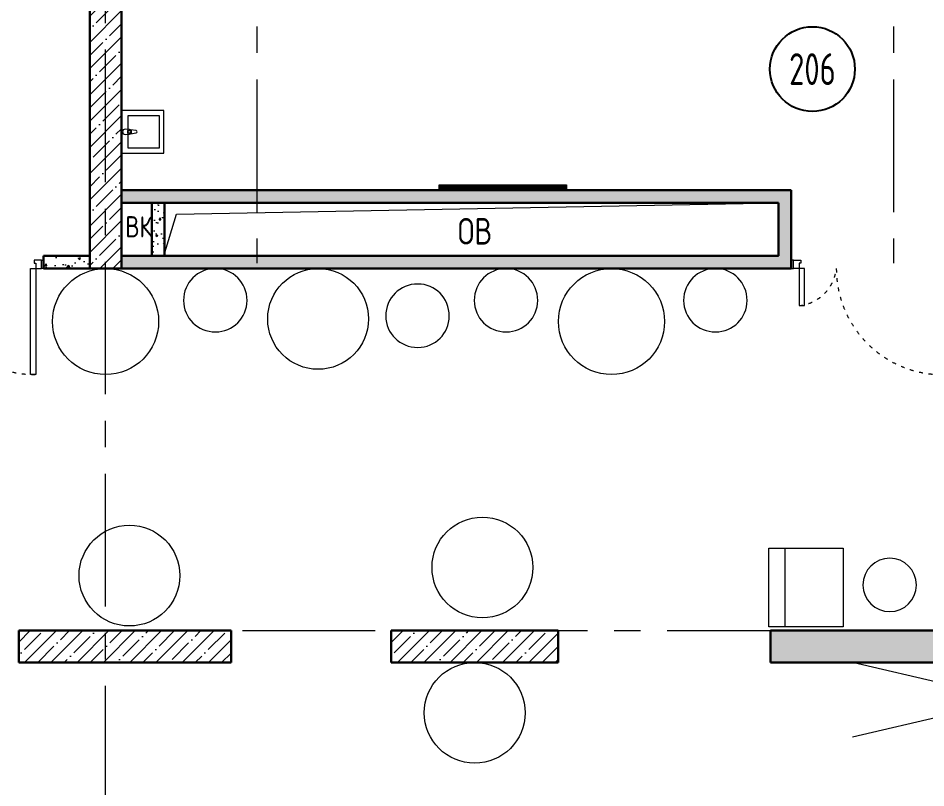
# Model space of a CAD drawing. Header units: millimetres. Extents: x -13407 to 95998, y -2719 to 109387.
# Drawn here: x 33321 to 41875, y 18370 to 25628 of the extents above; entities that cross this region are included whole.
import ezdxf
from ezdxf.enums import TextEntityAlignment as Align

# ---------------------------------------------------------------- set-up
doc = ezdxf.new("R2010")
doc.units = ezdxf.units.MM
doc.linetypes.add('ACAD_ISO03W100', pattern=[30, 12, -18])
doc.linetypes.add('CENTER', pattern=[2, 1.25, -0.25, 0.25, -0.25])
for name, color, linetype, lineweight in [('АР_Двери', 5, 'Continuous', 18), ('АР_Маркер экспликации', 239, 'Continuous', 13), ('АР_Номер помещения', 1, 'Continuous', 25), ('АР_Оси', 193, 'Continuous', 9), ('АР_Перегородки газоблок', 165, 'Continuous', 30), ('АР_Перегородки газоблок_Штрих', 165, 'Continuous', 5), ('АР_Помещения_площадь', 19, 'Continuous', 9), ('АР_Сущ Несущая стена', 202, 'Continuous', 30), ('АР_тонкая линия', 250, 'Continuous', 0), ('АР_Штриховка монолит', 250, 'Continuous', 9), ('Сан.техника', 153, 'Continuous', 9), ('ТХ_мебель передв', 250, 'Continuous', 13), ('ТХ_ОСНОВНОЙ', 103, 'Continuous', 25)]:
    doc.layers.add(name, color=color, linetype=linetype, lineweight=lineweight)
doc.layers.add('АР_Отверстия', color=251, linetype='Continuous')
doc.layers.add('ТХ_сантехника', color=253, linetype='Continuous')
doc.layers.get('ТХ_ОСНОВНОЙ').off()
doc.styles.add('ICOCPEUR', font='isocpeur.ttf')
doc.styles.add('ISOCPEUR', font='isocpeur.ttf', dxfattribs={"width": 0.7})
doc.styles.get("Standard").update_dxf_attribs({"font": 'arial.ttf'})
pattern_1 = [(50, (76865.7, -55313.48), (215.17805, -18.82564), [22.5, -247.5]), (355, (76865.7, -55313.48), (-41.6254, 225.65764), [18, -198]), (100.45144, (76883.63, -55315.05), (173.55265, 206.832), [19.12206, -210.34263]), (46.1842, (76865.7, -55253.48), (320.1724, -49.6558), [33.75, -371.25]), (96.63564, (76892.38, -55257.62), (280.3986, 292.2356), [28.6831, -315.5141]), (351.18416, (76865.7, -55253.5), (280.3986, 292.2356), [27, -297]), (21, (76895.7, -55268.48), (179.0721, -120.78567), [22.5, -247.5]), (326, (76895.7, -55268.48), (72.9946, 217.545), [18, -198]), (71.45144, (76910.62, -55278.55), (252.0667, 96.75935), [19.12206, -210.34263]), (37.5, (76865.7, -55313.48), (3.647957, 99.868156), [0, -195.6, 0, -201, 0, -198.75]), (7.5, (76865.7, -55313.48), (78.92086, 118.32351), [0, -114.6, 0, -191.1, 0, -75.75]), (327.5, (76798.8, -55313.48), (160.14673, -6.76646), [0, -75, 0, -234, 0, -310.5]), (317.5, (76768.8, -55313.48), (174.95585, 30.0315), [0, -97.5, 0, -155.4, 0, -220.5])]

# ---------------------------------------------------------------- blocks, each defined once
blk = doc.blocks.new('Полуторная_на лестницу')
at = {"color": 253}
for points in [[(75, 80), (75, 1080), (124.9, 1080), (124.9, 80)], [(1375.1, 430), (1375.1, 80), (1425, 80), (1425, 430)]]:
    blk.add_lwpolyline(points, close=True, dxfattribs=at)
for points in [[(0, 0), (0, 80), (20, 80), (20, 0), (0, 0)], [(20, 80), (20, 0), (90, 0), (90, 30), (75, 30), (75, 80), (20, 80)], [(1480, 80), (1480, 0), (1410, 0), (1410, 30), (1425, 30), (1425, 80), (1480, 80)], [(1500, 0), (1500, 80), (1480, 80), (1480, 0), (1500, 0)]]:
    blk.add_lwpolyline(points, dxfattribs=at)
at = {"color": 253, "linetype": 'ACAD_ISO03W100', "ltscale": 3}
for centre, radius, start, end in [((75, 80), 1000, 0, 90), ((1465.4, 39.6), 392.5, 95.90754, 174.09246)]:
    blk.add_arc(centre, radius, start, end, dxfattribs=at)
blk = doc.blocks.new('*U358')
at = {"layer": 'АР_Номер помещения', "color": 253}
blk.add_circle((-10984.1, 1955.1), 400, dxfattribs=at)
at = {"layer": 'АР_Номер помещения', "color": 253, "style": 'ISOCPEUR', "width": 0.7}
blk.add_attdef('НОМЕР_ПОМЕЩЕНИЯ', text='', height=300, dxfattribs=at).set_placement((-10984.1, 1955.1), align=Align.MIDDLE_CENTER)
at = {"layer": 'АР_Помещения_площадь', "color": 253, "lineweight": 30, "width": 0.7, "flags": 104}
blk.add_attdef('ИМЯ_ПОМЕЩЕНИЯ', text='', height=100, dxfattribs=at).set_placement((157.6, 1217.1), align=Align.MIDDLE_CENTER)
blk = doc.blocks.new('A$C3da1b1ea')
at = {"color": 253, "lineweight": 0}
blk.add_lwpolyline([(0, 0), (50, 0), (50, -1200), (0, -1200), (0, 0)], dxfattribs=at)
blk = doc.blocks.new('У014')
at = {"layer": 'ТХ_мебель передв', "color": 253}
blk.add_circle((-169652.2, 43208.2, -0.6), 500, dxfattribs=at)
blk = doc.blocks.new('У012')
at = {"layer": 'ТХ_мебель передв', "color": 253}
blk.add_open_spline([(-181454, 44963.5, -0.6), (-181454, 44799.5, -0.6), (-181586.3, 44667.2, -0.6), (-181750.4, 44667.2, -0.6), (-181919.7, 44667.2, -0.6), (-182052, 44799.5, -0.6), (-182052, 44963.5, -0.6), (-182052, 45132.9, -0.6), (-181919.7, 45265.2, -0.6), (-181750.4, 45265.2, -0.6), (-181586.3, 45265.2, -0.6), (-181454, 45132.9, -0.6), (-181454, 44963.5, -0.6)], degree=3, knots=[0, 0, 0, 0, 1, 1, 1, 2, 2, 2, 3, 3, 3, 4, 4, 4, 4], dxfattribs=at)
blk = doc.blocks.new('У016')
at = {"layer": 'ТХ_мебель передв', "color": 253, "lineweight": 0, "ltscale": 100, "transparency": 33554687}
for p, q in [((-49562.5, 37416.5), (-49212.5, 35916.5)), ((-49212.5, 35916.5), (-48862.5, 37416.5))]:
    blk.add_line(p, q, dxfattribs=at)
at = {"layer": 'ТХ_мебель передв', "color": 253, "lineweight": 0, "ltscale": 100, "transparency": 33554687, "const_width": 1}
blk.add_lwpolyline([(-49562.5, 37416.5), (-49562.5, 35916.5), (-48862.5, 35916.5), (-48862.5, 37416.5)], close=True, dxfattribs=at)
blk = doc.blocks.new('Стол низкий')
at = {"layer": 'ТХ_мебель передв', "color": 253}
blk.add_open_spline([(184399.6, -228430.1, 0), (184399.6, -228567.7, 0), (184288.4, -228678.8, 0), (184150.8, -228678.8, 0), (184013.3, -228678.8, 0), (183896.8, -228567.7, 0), (183896.8, -228430.1, 0), (183896.8, -228287.3, 0), (184013.3, -228176.1, 0), (184150.8, -228176.1, 0), (184288.4, -228176.1, 0), (184399.6, -228287.3, 0), (184399.6, -228430.1, 0)], degree=3, knots=[0, 0, 0, 0, 1, 1, 1, 2, 2, 2, 3, 3, 3, 4, 4, 4, 4], dxfattribs=at)
blk = doc.blocks.new('У017')
at = {"layer": 'ТХ_мебель передв', "color": 253}
blk.add_lwpolyline([(252941.7, -218301.8), (253681.7, -218301.8), (253681.7, -219001.8), (252941.7, -219001.8)], close=True, dxfattribs=at)
blk.add_lwpolyline([(252941.7, -219001.8), (252941.7, -218851.8), (253681.7, -218851.8), (253681.7, -219001.8)], dxfattribs=at)
blk = doc.blocks.new('У007')
at = {"layer": 'Сан.техника', "color": 253, "linetype": 'Continuous', "lineweight": 5}
for p, q in [((-172832.6, 79059.6), (-172839.2, 79006.7)), ((-172832.6, 79059.6), (-172839.2, 79006.7)), ((-172803.7, 79006.7), (-172810.4, 79059.6)), ((-172803.7, 79006.7), (-172810.4, 79059.6)), ((-172842.5, 78997.2), (-172846.5, 78955.2)), ((-172842.5, 78997.2), (-172846.5, 78955.2)), ((-172835.1, 78980.1), (-172835.1, 78995)), ((-172835.1, 78980.1), (-172835.1, 78995)), ((-172807.9, 78980.1), (-172835.1, 78980.1)), ((-172807.9, 78980.1), (-172835.1, 78980.1)), ((-172807.9, 78995), (-172807.9, 78980.1)), ((-172807.9, 78995), (-172807.9, 78980.1)), ((-172796.5, 78955.2), (-172800.5, 78997.2)), ((-172796.5, 78955.2), (-172800.5, 78997.2))]:
    blk.add_line(p, q, dxfattribs=at)
for points in [[(-172621.5, 78921.1), (-172621.5, 79321.1), (-173021.5, 79321.1), (-173021.5, 78921.1)], [(-172671.5, 78980.1), (-172671.5, 79280.2), (-172971.5, 79280.2), (-172971.5, 78980.1)], [(-172671.5, 78980.1), (-172671.5, 79280.2), (-172971.5, 79280.2), (-172971.5, 78980.1)]]:
    blk.add_lwpolyline(points, close=True, dxfattribs=at)
for centre, radius, start, end in [((-172821.5, 79058.2), 11.2, 7.13862, 172.86077), ((-172821.5, 79058.2), 11.2, 7.13862, 172.86077), ((-172821.5, 78955.2), 25, 179.99969, 359.99969), ((-172821.5, 78955.2), 25, 179.99969, 359.99969), ((-172821.5, 78995.3), 21.1, 147.22867, 174.83008), ((-172821.5, 78995.3), 21.1, 147.22867, 174.83008), ((-172821.5, 78995.3), 21.1, 32.77072, 147.22867), ((-172821.5, 78995.3), 21.1, 32.77072, 147.22867), ((-172821.5, 78995), 13.6, 359.99969, 179.99969), ((-172821.5, 78995), 13.6, 359.99969, 179.99969), ((-172821.5, 78995.3), 21.1, 5.1693, 32.77072), ((-172821.5, 78995.3), 21.1, 5.1693, 32.77072)]:
    blk.add_arc(centre, radius, start, end, dxfattribs=at)

msp = doc.modelspace()

# ---------------------------------------------------------------- hatches: boundary and pattern name
at = {"layer": 'АР_Перегородки газоблок_Штрих', "ltscale": 100}
h = msp.add_hatch(dxfattribs=at)
h.set_pattern_fill('AR-CONC', color=253, scale=30)
h.set_pattern_definition(pattern_1)
h.paths.add_polyline_path([(40606.3, 24005), (34690.9, 24005), (34690.9, 23885), (40486.3, 23885), (40486.3, 23386.8), (40606.3, 23266.8)])
h.paths.add_polyline_path([(34690.9, 24005), (34294.9, 24005), (34294.9, 23885), (34690.9, 23885)])
h = msp.add_hatch(dxfattribs=at)
h.set_pattern_fill('AR-CONC', color=253, scale=30)
h.set_pattern_definition([(50, (85430.63, -55313.57), (215.17805, -18.82564), [22.5, -247.5]), (355, (85430.63, -55313.57), (-41.6254, 225.65764), [18, -198]), (100.45144, (85448.56, -55315.13), (173.55265, 206.832), [19.12206, -210.34263]), (46.1842, (85430.63, -55253.57), (320.1724, -49.6558), [33.75, -371.25]), (96.63564, (85457.3, -55257.7), (280.3986, 292.2356), [28.6831, -315.5141]), (351.18416, (85430.63, -55253.57), (280.3986, 292.2356), [27, -297]), (21, (85460.63, -55268.57), (179.0721, -120.78567), [22.5, -247.5]), (326, (85460.63, -55268.57), (72.9946, 217.545), [18, -198]), (71.45144, (85475.55, -55278.63), (252.0667, 96.75935), [19.12206, -210.34263]), (37.5, (85430.63, -55313.566), (3.647957, 99.868156), [0, -195.6, 0, -201, 0, -198.75]), (7.5, (85430.63, -55313.57), (78.92086, 118.32351), [0, -114.6, 0, -191.1, 0, -75.75]), (327.5, (85363.73, -55313.566), (160.14673, -6.76646), [0, -75, 0, -234, 0, -310.5]), (317.5, (85333.73, -55313.57), (174.95585, 30.0315), [0, -97.5, 0, -155.4, 0, -220.5])])
h.paths.add_polyline_path([(34699.9, 23884.9), (34579.9, 23884.9), (34579.9, 23386.7), (34699.9, 23386.7)])
h = msp.add_hatch(dxfattribs=at)
h.set_pattern_fill('AR-CONC', color=253, scale=30)
h.set_pattern_definition(pattern_1)
h.paths.add_polyline_path([(33995, 23326.8), (33995, 23386.8), (33561.3, 23386.7), (33561.3, 23266.7), (33561.3, 23266.7), (33561.3, 23386.7), (33561.3, 23386.7), (33561.3, 23266.7), (33995, 23266.8)])
h = msp.add_hatch(dxfattribs=at)
h.set_pattern_fill('AR-CONC', color=253, scale=30)
h.set_pattern_definition(pattern_1)
h.paths.add_polyline_path([(40486.3, 23386.8), (34294.9, 23386.8), (34294.9, 23266.8), (40606.3, 23266.8)])
at = {"layer": 'АР_Штриховка монолит', "ltscale": 100}
h = msp.add_hatch(dxfattribs=at)
h.set_pattern_fill('ANSI35', color=253, scale=700)
h.set_pattern_definition([(45, (-951587.81, 109892.1), (-123.743687, 123.743687), []), (45, (-951464.07, 109892.1), (-123.743687, 123.743687), [218.75, -43.75, 0, -43.75])])
h.paths.add_polyline_path([(51665, 31337.2), (51365, 31337.2), (51365, 31037.2), (51365, 19852.2), (40410, 19852.2), (40410, 19552.2), (47535, 19552.2), (47535, 18369.7), (47735, 18369.7), (47735, 19552.2), (51365, 19552.2), (51365, 18594.7), (51565, 18594.7), (51565, 19552.2), (51665, 19552.2), (51665, 27172.2), (51665, 27172.5), (51665, 27372.5), (51665, 27372.2)])
h = msp.add_hatch(dxfattribs=at)
h.set_pattern_fill('ANSI35', color=253, scale=700)
h.set_pattern_definition([(45, (-940207.81, 121826.74), (-123.743687, 123.743687), []), (45, (-940084.07, 121826.74), (-123.743687, 123.743687), [218.75, -43.75, 0, -43.75])])
h.paths.add_polyline_path([(34295, 31037.2), (33995, 31037.2), (33995, 23266.8), (34294.9, 23266.9)])
h = msp.add_hatch(dxfattribs=at)
h.set_pattern_fill('ANSI35', color=253, scale=700)
h.set_pattern_definition([(45, (-940915.81, 118112.1), (-123.743687, 123.743687), []), (45, (-940792.07, 118112.1), (-123.743687, 123.743687), [218.75, -43.75, 0, -43.75])])
h.paths.add_polyline_path([(35327, 19852.2), (33327, 19852.2), (33327, 19552.2), (35327, 19552.2)])
h = msp.add_hatch(dxfattribs=at)
h.set_pattern_fill('ANSI35', color=253, scale=700)
h.set_pattern_definition([(45, (-937895.81, 118112.1), (-123.743687, 123.743687), []), (45, (-937772.07, 118112.1), (-123.743687, 123.743687), [218.75, -43.75, 0, -43.75])])
h.paths.add_polyline_path([(38410, 19852.2), (36837, 19852.2), (36837, 19552.2), (38410, 19552.2)])

# ---------------------------------------------------------------- linework, layer by layer
at = {"layer": 'АР_Оси', "color": 253, "linetype": 'CENTER', "ltscale": 1000}
for p, q in [((35569.9, 79049.7), (35569.9, 23317.3)), ((41569.9, 79049.7), (41569.9, 23317.3)), ((34145, -1919.1), (34145, 32388.4)), ((-12563.8, 19852.2), (71033.4, 19852.2))]:
    msp.add_line(p, q, dxfattribs=at)
at = {"layer": 'АР_Перегородки газоблок', "color": 253, "ltscale": 100}
for p, q in [((40606.3, 23266.8), (40606.3, 24005)), ((34579.9, 23386.8), (34579.9, 23884.9)), ((34699.9, 23386.8), (34699.9, 23884.9))]:
    msp.add_line(p, q, dxfattribs=at)
for points in [[(34294.9, 24005), (40606.3, 24005)], [(40486.3, 23885), (34294.9, 23885)], [(40486.3, 23885), (40486.3, 23386.8), (34295, 23386.8)], [(33561.3, 23266.8), (33561.3, 23386.8)], [(33995, 23386.8), (33561.3, 23386.8)], [(33995, 23266.8), (33561.3, 23266.8)], [(40606.3, 23266.8), (34295, 23266.8)]]:
    msp.add_lwpolyline(points, dxfattribs=at)
at = {"layer": 'АР_Сущ Несущая стена', "color": 253, "ltscale": 100}
for p, q in [((33995, 31037.2), (33995, 23266.8)), ((34295, 31037.2), (34294.9, 23266.8)), ((33995, 23266.8), (34295, 23266.8)), ((33327, 19852.2), (35327, 19852.2)), ((33327, 19852.2), (33327, 19552.2)), ((35327, 19852.2), (35327, 19552.2)), ((36837, 19852.2), (38410, 19852.2)), ((36837, 19852.2), (36837, 19552.2)), ((38410, 19852.2), (38410, 19552.2)), ((40410, 19852.2), (51365, 19852.2)), ((40410, 19852.2), (40410, 19552.2)), ((33327, 19552.2), (35327, 19552.2)), ((36837, 19552.2), (38410, 19552.2)), ((40410, 19552.2), (47535, 19552.2))]:
    msp.add_line(p, q, dxfattribs=at)
at = {"layer": 'АР_тонкая линия', "color": 253, "ltscale": 100}
msp.add_lwpolyline([(34694.9, 23386.8), (34812, 23779.7), (40486.3, 23885)], dxfattribs=at)
at = {"layer": 'ТХ_мебель передв', "color": 253, "const_width": 50}
msp.add_lwpolyline([(38490.1, 24030), (37290.1, 24030)], dxfattribs=at)
at = {"layer": 'ТХ_мебель передв', "color": 253, "ltscale": 0.1}
for centre in [(36147.8, 22791.8), (37696.4, 20447.9), (34370, 20371.1), (37623.5, 19077.2)]:
    msp.add_circle(centre, 475, dxfattribs=at)

# ---------------------------------------------------------------- block references
at = {"layer": 'АР_Двери', "color": 253, "rotation": 180}
for p in [(33561.3, 23346.8), (42106.3, 23346.8)]:
    msp.add_blockref('Полуторная_на лестницу', p, dxfattribs=at)
at = {"layer": 'АР_Маркер экспликации', "color": 253}
ref = msp.add_blockref('*U358', (51790.3, 23192.4), dxfattribs=at)
ref.add_attrib('НОМЕР_ПОМЕЩЕНИЯ', '206', dxfattribs={"layer": 'АР_Номер помещения', "color": 253, "height": 300, "style": 'ISOCPEUR', "width": 0.7}).set_placement((40806.2, 25147.5), align=Align.MIDDLE_CENTER)
at = {"layer": 'ТХ_мебель передв', "color": 253, "lineweight": 0, "rotation": 89.99999999999999}
msp.add_blockref('A$C3da1b1ea', (37290.1, 24005), dxfattribs=at)
at = {"layer": 'ТХ_мебель передв', "color": 253}
for name, p in [('У014', (203797.2, -20441.3, 0.6)), ('У012', (216931.8, -21998.3, 0.6)), ('У012', (219671.3, -21998.3, 0.6)), ('У014', (208565.3, -20441.3, 0.6)), ('У012', (221644.5, -21998.3, 0.6)), ('У012', (218837.6, -22144.3, 0.6))]:
    msp.add_blockref(name, p, dxfattribs=at)
at = {"layer": 'ТХ_мебель передв', "color": 253, "rotation": 90}
msp.add_blockref('У016', (78601.5, 68414.7), dxfattribs=at)
at = {"layer": 'ТХ_ОСНОВНОЙ', "color": 253, "rotation": 270}
msp.add_blockref('У017', (259396.5, 273571.2), dxfattribs=at)
at = {"layer": 'ТХ_ОСНОВНОЙ', "color": 253}
msp.add_blockref('Стол низкий', (-142614.2, 248711.2, 0), dxfattribs=at)
at = {"layer": 'ТХ_сантехника', "color": 253, "rotation": 270}
msp.add_blockref('У007', (-44626.2, -148265.4), dxfattribs=at)

# ---------------------------------------------------------------- texts
at = {"layer": 'АР_Отверстия', "color": 253, "ltscale": 100, "attachment_point": 5, "line_spacing_factor": 0.7, "style": 'ICOCPEUR'}
for s, insert, char_height in [('\\A1;{\\W0.8;ВК}', (34458.7, 23660.5), 200), ('\\A1;{\\W0.8;ОВ}', (37625.5, 23618.3), 250)]:
    msp.add_mtext(s, dxfattribs=dict(at, insert=insert, char_height=char_height))

doc.saveas('drawing.dxf')
